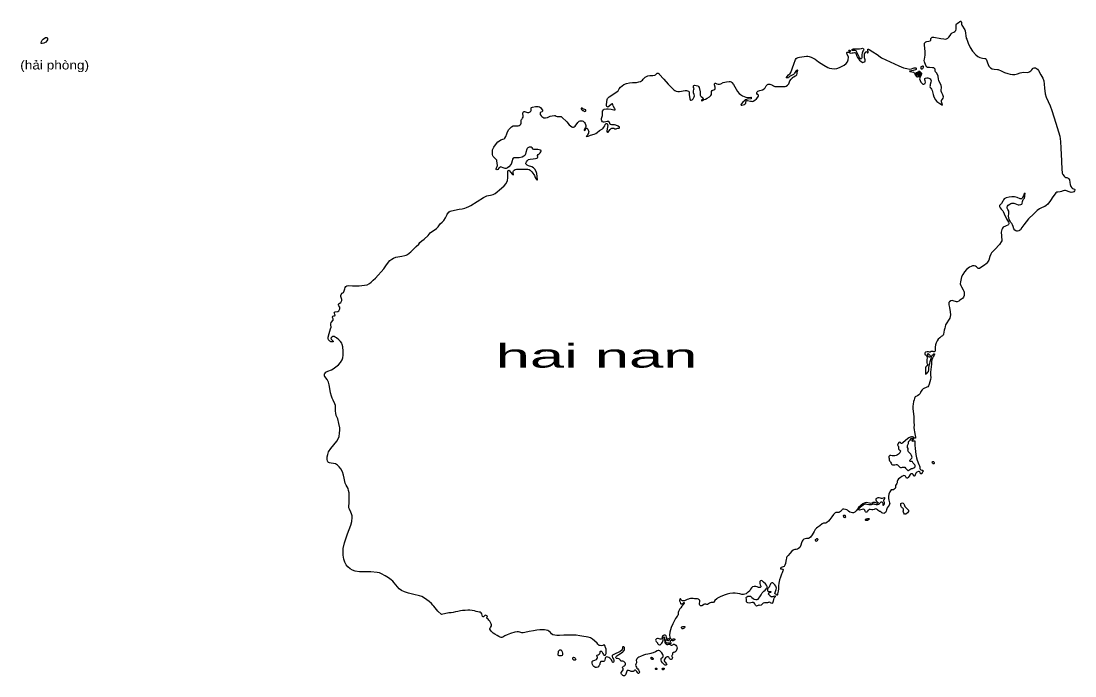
# Model space of a CAD drawing. Header units: metres. Extents: x -835890 to 1024355, y 79891 to 2211954.
# Drawn here: x -38595 to 318871, y 1571484 to 1793784 of the extents above; entities that cross this region are included whole.
import ezdxf
from ezdxf.enums import TextEntityAlignment as Align

# ---------------------------------------------------------------- set-up
doc = ezdxf.new("R2010")
doc.units = ezdxf.units.M
doc.header["$LTSCALE"] = 2200
for name, color, linetype, lineweight in [('14', 7, 'Continuous', 13), ('18', 7, 'Continuous', 13), ('20', 7, 'Continuous', 13)]:
    doc.layers.add(name, color=color, linetype=linetype, lineweight=lineweight)
doc.layers.add('3', color=7, linetype='Continuous')

msp = doc.modelspace()

# ---------------------------------------------------------------- hatches: boundary and pattern name
at = {"layer": '18'}
msp.add_hatch(color=256, dxfattribs=at).paths.add_polyline_path([(266416, 1774933), (266373, 1774893), (265609, 1774995), (265668, 1775042), (265803, 1775428), (265738, 1776413), (265726, 1776510), (265803, 1776722), (265958, 1776819), (266132, 1776761), (266712, 1776239), (266789, 1776065), (266789, 1775853), (266712, 1775563), (266441, 1774984)])

# ---------------------------------------------------------------- linework, layer by layer
at = {"layer": '14'}
msp.add_lwpolyline([(-31736, 1786172), (-31819, 1786422), (-31680, 1786872), (-31430, 1787331), (-31145, 1787687), (-30306, 1788165), (-29753, 1788173), (-29592, 1787922), (-29599, 1787456), (-29849, 1787039), (-30223, 1786663), (-30868, 1786283), (-31444, 1786131)], close=True, dxfattribs=at)
at = {"layer": '18'}
for points in [[(276540, 1788898), (276869, 1789400), (277256, 1789748), (277816, 1790057), (278164, 1790269), (278425, 1790530), (278541, 1790993), (278638, 1792615), (278754, 1792847), (279218, 1793214), (279797, 1793639), (280039, 1793784), (280194, 1793765), (280329, 1793629), (280387, 1793301), (280445, 1792625), (280561, 1792374), (281508, 1790791), (281605, 1790501), (282020, 1788019), (282156, 1787594), (282658, 1786301), (283364, 1784843), (284175, 1783568), (285277, 1782313), (285925, 1781724), (286582, 1781376), (287490, 1781202), (288283, 1781125), (288495, 1781029), (288727, 1780797), (289017, 1780295), (289211, 1779657), (289674, 1778518), (289993, 1778122), (290283, 1777910), (290767, 1777601), (291520, 1777466), (292583, 1777369), (292873, 1777292), (293801, 1776886), (294942, 1776326), (296130, 1775930), (296942, 1775718), (297696, 1775621), (298527, 1775621), (299436, 1775814), (300286, 1776162), (300837, 1776326), (301455, 1776384), (302731, 1776345), (303408, 1776519), (303620, 1776616), (303930, 1776867), (304200, 1777234), (304567, 1777717), (304761, 1777832), (305031, 1777910), (305447, 1777861), (305891, 1777688), (306201, 1777475), (306549, 1777012), (307352, 1775546), (307998, 1774366), (308298, 1773507), (308491, 1772348), (308530, 1770977), (308829, 1769036), (309100, 1767935), (310443, 1765029), (310985, 1763407), (312425, 1759168), (313710, 1754697), (313990, 1752950), (314145, 1750613), (314348, 1746335), (314435, 1743255), (314541, 1742512), (314599, 1742106), (314812, 1741662), (315179, 1741141), (315488, 1740870), (315740, 1740735), (316145, 1740658), (316629, 1740465), (316822, 1740271), (317025, 1739856), (317180, 1738987), (317257, 1738311), (317315, 1738002), (317469, 1737674), (317817, 1737172), (318078, 1736969), (318426, 1736853), (318697, 1736737), (318832, 1736583), (318871, 1736351), (318774, 1736158), (318484, 1735868), (318194, 1735714), (317576, 1735637)], [(265011, 1775042), (265078, 1774988), (265204, 1774887), (265475, 1774887), (265609, 1774995), (266451, 1775005), (266441, 1774984), (266209, 1774521), (266199, 1774183), (266373, 1773603), (266625, 1773082), (267011, 1772599), (267282, 1772406), (267630, 1772329), (267881, 1772425), (268074, 1772618), (268190, 1773043), (268055, 1773487), (267939, 1773835), (267920, 1774125), (268016, 1774318), (268229, 1774434), (268635, 1774569), (268964, 1774569), (269350, 1774414), (269717, 1774183), (270027, 1773854), (270143, 1773487), (270027, 1773082), (269775, 1772251), (269717, 1771904), (269688, 1771605), (269785, 1771257), (270036, 1770967), (270249, 1770658), (270404, 1770214), (270751, 1768862), (271061, 1768032), (271612, 1767037), (272075, 1766535), (272423, 1766246), (273081, 1765782), (273912, 1765183), (273680, 1765975), (273583, 1766419), (273622, 1766825), (273931, 1767250), (274202, 1767617), (274260, 1768099), (274028, 1768756), (273718, 1769471), (273525, 1769992), (273448, 1770513), (273583, 1771035), (273573, 1771392), (273535, 1771952), (273129, 1772705), (272704, 1773497), (272588, 1774154), (272539, 1774994), (272509, 1775080), (272404, 1775380), (271863, 1776191), (271612, 1776597), (271515, 1776944), (271418, 1777466), (271254, 1777688), (271022, 1777861), (270577, 1777958), (269592, 1777997), (269012, 1777997), (268761, 1778016), (268587, 1778248), (268335, 1778750), (267833, 1779986), (267775, 1780353), (267794, 1780797), (267997, 1781502), (268113, 1782158), (268036, 1783433), (267823, 1785615), (267871, 1786301), (268065, 1786513), (268297, 1786725), (268645, 1786880), (269282, 1786938), (269746, 1787092), (269940, 1787285), (269998, 1787517), (270036, 1787884), (270172, 1788097), (270346, 1788270), (270597, 1788309), (270983, 1788290), (273342, 1787884), (274434, 1787701), (274801, 1787681), (275361, 1787778), (275709, 1787952), (276115, 1788357), (276540, 1788898)], [(222526, 1775235), (222101, 1774945), (221849, 1774694), (221680, 1774501), (220899, 1774493), (220902, 1774540), (221211, 1774965), (221714, 1775486), (222255, 1775988), (222468, 1776317), (223531, 1779194), (224101, 1780768), (224294, 1781019), (224681, 1781289), (224952, 1781405), (225396, 1781502), (227078, 1781791), (227774, 1781849), (228315, 1781869), (228750, 1781801), (229407, 1781511), (230741, 1780835), (231939, 1779986), (233659, 1778769), (235061, 1777987), (235582, 1777813), (236452, 1777659), (237187, 1777601), (238095, 1777678), (239042, 1777987), (240637, 1778808), (241324, 1779330), (241771, 1779925), (241994, 1780669), (242069, 1781562), (241574, 1782525), (241516, 1782738), (241516, 1783008), (241555, 1783143), (241671, 1783240), (241826, 1783220), (242251, 1783066), (242522, 1782969), (242908, 1782911), (243295, 1782989), (243681, 1783027), (244068, 1783085), (244242, 1783085), (244396, 1782989), (244551, 1782834), (244725, 1782525), (244899, 1781811), (245073, 1781463), (245421, 1780961), (245769, 1780536), (246387, 1780073), (246890, 1779744), (247672, 1780025), (247682, 1780575), (247499, 1781357), (247441, 1782013), (247537, 1782631), (247808, 1783153), (247982, 1783385), (248098, 1783423), (248291, 1783346), (248427, 1783114), (248562, 1783018), (248639, 1783018), (248736, 1783134), (248639, 1784118), (248668, 1784225), (248765, 1784263), (248900, 1784263), (249074, 1784128), (250330, 1783394), (251761, 1782429), (252805, 1781637), (253288, 1781328), (259173, 1778615), (260768, 1777948), (261812, 1777639), (262836, 1777504), (263397, 1777601), (263957, 1777794), (264392, 1777939), (264682, 1777958), (264895, 1777919), (265030, 1777804), (265069, 1777591), (264972, 1777359), (264779, 1777186), (263986, 1776992), (263387, 1776896), (262788, 1776801), (262846, 1776666), (263561, 1776568), (264064, 1776394), (264412, 1776046), (264682, 1775544), (265011, 1775042)], [(195784, 1770204), (196006, 1770369), (196335, 1770427), (196722, 1770562), (196876, 1770890), (196857, 1771296), (196644, 1772087), (196606, 1772493), (196780, 1772686), (196973, 1772667), (197398, 1772493), (197862, 1772338), (198287, 1772338), (198751, 1772435), (199582, 1772898), (200684, 1773130), (201564, 1773314), (201911, 1773314), (202259, 1773198), (202511, 1772966), (203110, 1772213), (204405, 1769895), (204936, 1769229), (205400, 1768843), (206154, 1768457), (207256, 1767974), (208164, 1767781), (208976, 1767916), (209069, 1767959), (209074, 1767398), (207749, 1767288), (207478, 1767192), (207072, 1766999), (206763, 1766748), (206260, 1766246), (205642, 1765531), (205603, 1765415), (205700, 1765280), (205932, 1765241), (206763, 1765512), (207072, 1765647), (207208, 1765782), (207285, 1766110), (207324, 1766555), (207420, 1766651), (207613, 1766786), (207826, 1766786), (208831, 1766593), (209082, 1766567), (209392, 1766535), (209759, 1766632), (210300, 1766883), (210861, 1767346), (211344, 1767945), (211499, 1768312), (211499, 1768640), (211247, 1768891), (210996, 1769239), (210996, 1769548), (211131, 1769760), (211363, 1769992), (211943, 1770185), (212929, 1770475), (213470, 1770764), (213818, 1771073), (214156, 1771817), (214330, 1772049), (214620, 1772300), (214833, 1772377), (215374, 1772416), (215761, 1772280), (216263, 1772029), (216630, 1771798), (217056, 1771605), (217578, 1771566), (220148, 1771605), (220641, 1771595), (220970, 1771711), (221356, 1772058), (221782, 1772522), (222207, 1773507), (222632, 1774105), (223026, 1774515), (223096, 1774588), (223473, 1774887), (223975, 1775177), (224362, 1775332), (224517, 1775486), (224652, 1775988), (224710, 1776490), (224787, 1776799), (224884, 1777031), (224884, 1777128), (224768, 1777166), (224555, 1777050), (224227, 1776819), (224033, 1776490), (223782, 1776085), (223589, 1775834), (223396, 1775641), (222526, 1775235)], [(162162, 1765444), (162046, 1765637), (161852, 1765657), (161659, 1765579), (160750, 1764768), (160422, 1764594), (160267, 1764633), (160055, 1764768), (159958, 1764961), (159958, 1765444), (160151, 1767124), (160316, 1767481), (160837, 1768061), (161746, 1768640), (163621, 1769837), (163930, 1770146), (164288, 1770774), (164752, 1771315), (165293, 1771798), (165892, 1772203), (166723, 1772551), (167825, 1772802), (168753, 1772937), (170154, 1772947), (170927, 1773120), (171546, 1773314), (172145, 1773738), (172461, 1774054), (173131, 1774723), (173517, 1774955), (173971, 1775177), (174629, 1775274), (175672, 1775351), (176349, 1775428), (176658, 1775544), (176929, 1775814), (177141, 1776065), (177296, 1776123), (177451, 1776123), (177721, 1775969), (177895, 1775756), (179381, 1774110), (180911, 1772416), (182814, 1770494), (183201, 1770166), (183665, 1769992), (184206, 1769876), (184728, 1769857), (186680, 1770166), (187154, 1770195), (187482, 1770118), (187772, 1769982), (188004, 1769751), (188062, 1769461), (188004, 1768804), (188198, 1767356), (188314, 1767086), (188478, 1766921), (188690, 1766941), (189019, 1767095), (189328, 1767385), (189715, 1768022), (189792, 1768447), (189696, 1768853), (189522, 1769432), (189483, 1769702), (189483, 1770089), (189647, 1770504), (189667, 1770871), (189531, 1771199), (189454, 1771566), (189473, 1771798), (189589, 1771952), (189783, 1772010), (190420, 1771952), (190923, 1771798), (191194, 1771585), (191368, 1771199), (191735, 1769789), (191793, 1769133), (191773, 1768669), (191851, 1768399), (192063, 1768128), (192527, 1767819), (192759, 1767665), (192817, 1767510), (192701, 1767317), (192450, 1767144), (192237, 1766950), (192208, 1766786), (192305, 1766728), (192537, 1766864), (193001, 1767192), (193542, 1767327), (194180, 1767617), (194895, 1768022), (195340, 1768486), (195610, 1768814), (195610, 1769355), (195610, 1769895), (195784, 1770204)], [(122740, 1743265), (122566, 1743381), (122547, 1743632), (122682, 1743921), (122933, 1744423), (122972, 1744732), (122817, 1746393), (122740, 1746606), (122470, 1746915), (121561, 1747764), (121416, 1748025), (121319, 1748469), (121339, 1750033), (121493, 1750536), (121745, 1751018), (122644, 1752264), (123088, 1752785), (123668, 1753172), (124190, 1753423), (124808, 1753654), (125272, 1753828), (125504, 1754041), (125862, 1754552), (126152, 1755460), (126442, 1756213), (126867, 1756928), (127408, 1757565), (127746, 1757845), (128288, 1758193), (128635, 1758270), (128887, 1758270), (129583, 1758231), (130066, 1758270), (130375, 1758347), (130723, 1758560), (130974, 1758791), (131090, 1759139), (131071, 1759622), (131071, 1760124), (131148, 1760356), (131380, 1760607), (131544, 1760848), (131680, 1761196), (131680, 1761524), (131641, 1762528), (131680, 1762818), (131815, 1762992), (132008, 1763088), (132202, 1763088), (132472, 1763011), (132859, 1762837), (133149, 1762779), (133439, 1762760), (133632, 1762798), (134115, 1762992), (134309, 1763165), (134405, 1763378), (134444, 1764131), (134453, 1764334), (134589, 1764469), (134917, 1764565), (135845, 1764759), (136348, 1764797), (136850, 1764797), (137256, 1764662), (137585, 1764411), (137971, 1764025), (138184, 1763638), (138339, 1763349), (138319, 1763156), (138184, 1763021), (137720, 1762808), (137469, 1762576), (137430, 1762345), (137507, 1762094), (137778, 1761611), (138010, 1761418), (138377, 1761147), (138774, 1760983), (139334, 1760945), (139933, 1761060), (140919, 1761447), (141499, 1761582), (142291, 1761698), (142601, 1761678), (142949, 1761524), (143209, 1761379), (143383, 1761340), (143867, 1761379), (144215, 1761418), (144621, 1761379), (144872, 1761205), (146515, 1759564), (147365, 1758560), (147781, 1758164), (148187, 1757874), (148477, 1757777), (148767, 1757777), (149037, 1757874), (149346, 1758144), (150216, 1759322)], [(150216, 1759322), (150661, 1759786), (151009, 1759921), (151279, 1759940), (151724, 1759921), (152033, 1759747), (152545, 1759313), (152777, 1759023), (152893, 1758714), (152932, 1758347), (152932, 1757980), (152835, 1757671), (152526, 1757092), (152410, 1756860), (152429, 1756744), (152555, 1756677), (152729, 1756754), (153000, 1757179), (153193, 1757391), (153290, 1757411), (153386, 1757333), (153599, 1757044), (153811, 1756735), (153966, 1756271), (153927, 1755924), (153850, 1755692), (153657, 1755363), (153406, 1754977), (153058, 1754591), (153734, 1754688), (154604, 1754997), (155783, 1755363), (156344, 1755634), (156769, 1755981), (157561, 1756580), (158595, 1757227), (158885, 1757478), (159098, 1757710), (159388, 1758251), (159581, 1758656), (159736, 1758869), (159890, 1758965), (160064, 1758965), (160277, 1758791), (160374, 1758598), (160412, 1758328), (160316, 1757768), (160084, 1756513), (160142, 1756165), (160335, 1756030), (160528, 1756088), (160760, 1756358), (161205, 1756918), (161514, 1757266), (161823, 1757439), (162113, 1757459), (162509, 1757411), (162838, 1757256), (163051, 1757198), (163283, 1757237), (163515, 1757353), (163804, 1757430), (163998, 1757411), (164288, 1757391), (164423, 1757526), (164423, 1757642), (164346, 1757816), (163901, 1758125), (163147, 1758492), (162683, 1758589), (161775, 1758569), (161427, 1758627), (161272, 1758724), (161098, 1759033), (160924, 1759535), (160731, 1759670), (160499, 1759709), (160229, 1759689), (159745, 1759554), (159204, 1759477), (158953, 1759477), (158663, 1759631), (158412, 1759902), (158315, 1760269), (158334, 1760674), (158576, 1761688), (158576, 1762460), (158653, 1763156), (158924, 1763658), (159146, 1763822), (159997, 1763976), (160538, 1764015), (161524, 1763919), (162490, 1763667), (162780, 1763610), (162896, 1763667), (162896, 1763822), (162799, 1764015), (162335, 1764749), (162239, 1765000), (162162, 1765444)], [(121522, 1734942), (122199, 1735289), (124325, 1737027), (125282, 1737867), (125939, 1738698), (126384, 1739682), (126519, 1740590), (126509, 1742512), (126567, 1742898), (126703, 1743091), (126877, 1743130), (127089, 1742975), (127418, 1742492), (128152, 1741681), (128307, 1741604), (128423, 1741643), (128462, 1741816), (128307, 1742319), (128288, 1742743), (128384, 1742936), (128655, 1743226), (129022, 1743419), (129467, 1743516), (132753, 1743554), (133303, 1743506), (133709, 1743371), (134057, 1743197), (134328, 1742965), (134676, 1742560), (135333, 1741710), (135546, 1741324), (135758, 1740687), (135893, 1740494), (136309, 1739885), (136425, 1739808), (136502, 1739847), (136541, 1739943), (136328, 1742087), (136116, 1742685), (135691, 1743477), (135275, 1743931), (134695, 1744259), (133574, 1744646), (133033, 1744858), (132801, 1745051), (132646, 1745360), (132646, 1745592), (132801, 1746017), (133149, 1746442), (133526, 1746741), (134106, 1746934), (135091, 1747069), (135922, 1747146), (136309, 1747204), (136541, 1747340), (136715, 1747533), (136715, 1747706), (136618, 1747958), (136618, 1748170), (136792, 1748479), (137179, 1748749), (137527, 1749078), (137720, 1749406), (137846, 1749686), (137807, 1749860), (137594, 1749976), (136647, 1750130), (135546, 1750130), (135372, 1750169), (135120, 1750342), (134714, 1750787), (134386, 1750922), (134115, 1750999), (133748, 1750960), (133303, 1750787), (133071, 1750555), (132926, 1750314), (132675, 1749174), (132482, 1748575), (132231, 1748131), (131921, 1747880), (131380, 1747533), (130365, 1747388), (128935, 1747388), (128529, 1747388), (128355, 1747272), (128123, 1746886), (127969, 1746287), (127795, 1745553), (127601, 1745225), (126848, 1744298), (126432, 1744018), (125949, 1743748), (125601, 1743767), (124886, 1743999), (124402, 1744192), (123997, 1744250), (123765, 1744114), (123455, 1743844), (123088, 1743419), (122740, 1743265)], [(65552, 1686044), (65544, 1686452), (65883, 1687776), (66400, 1689354), (66553, 1689897), (66519, 1690627), (66519, 1691051), (66638, 1691493), (67265, 1692240), (67299, 1692494), (67282, 1692698), (67265, 1692715), (67130, 1692952), (66994, 1693190), (66994, 1693394), (67113, 1693580), (67537, 1693716), (67757, 1693767), (67774, 1693784), (67893, 1693869), (67893, 1693988), (67876, 1694225), (67672, 1694616), (67639, 1694769), (67689, 1694921), (67910, 1695040), (68801, 1695142), (69225, 1695440), (69536, 1696147), (69488, 1696718), (69234, 1697078), (69107, 1697353), (69096, 1697628), (69287, 1697903), (69815, 1698284), (70112, 1698665), (70196, 1698877), (70217, 1699025), (70217, 1699321), (69921, 1700273), (69921, 1700633), (69963, 1700929), (70323, 1701374), (70725, 1701691), (71000, 1702157), (71233, 1702834), (71338, 1703342), (71571, 1703681), (71909, 1703935), (72396, 1704019), (73771, 1703913), (76055, 1703871), (77937, 1704104), (78826, 1704294), (79566, 1704654), (80179, 1705120), (80856, 1705797), (81575, 1706538), (82580, 1707490), (83574, 1708633), (84484, 1709733), (85340, 1711024), (86503, 1712463), (87180, 1712992), (87730, 1713331), (88513, 1713585), (90575, 1714008), (91527, 1714220), (92034, 1714326), (92479, 1714558), (93557, 1715490), (95471, 1717288), (96275, 1718050), (96719, 1718601), (97396, 1719151), (98179, 1719701), (99490, 1721034), (100182, 1721881), (102358, 1723422), (102860, 1723981), (103581, 1724917), (104270, 1725542), (104820, 1726135), (105370, 1726981), (105370, 1727024), (105804, 1727934), (105987, 1728243), (106658, 1728974), (106987, 1729225), (107451, 1729399), (110060, 1729882), (111015, 1730061), (111916, 1730229), (112544, 1730490), (113298, 1730799), (113974, 1731205), (118285, 1733889), (119377, 1734459), (119957, 1734613), (120614, 1734710), (121522, 1734942)], [(317576, 1735637), (317228, 1735733), (315701, 1736255), (315353, 1736274), (314928, 1736197), (314580, 1736023), (314290, 1735926), (313884, 1735830), (313072, 1735753), (312753, 1735666), (312405, 1735434), (312115, 1735164), (311381, 1734159), (310550, 1732827), (309680, 1731668), (309148, 1731214), (308665, 1730828), (307737, 1730481), (306868, 1730036), (306075, 1729457), (304915, 1728395), (303166, 1726686), (301523, 1724658), (300895, 1723702), (300392, 1722968), (300102, 1722698), (299832, 1722582), (299407, 1722447), (299175, 1722447), (298846, 1722543), (298440, 1722795), (298150, 1723219), (297899, 1724011), (297706, 1724591), (297454, 1725073), (297164, 1725460), (296855, 1725826), (296536, 1726473), (296401, 1726956), (296382, 1727555), (296478, 1728424), (296401, 1729235), (296121, 1729824), (295927, 1730229), (295850, 1730577), (295985, 1730983), (296275, 1731234), (296739, 1731601), (297145, 1731871), (297512, 1731968), (298150, 1731968), (298498, 1731852), (299097, 1731620), (299581, 1731446), (299967, 1731446), (300566, 1731523), (300837, 1731639), (300992, 1731871), (301040, 1732576), (301330, 1733174), (301755, 1733715), (301929, 1734159), (301929, 1734623), (301948, 1735337), (301668, 1735096), (301571, 1734961), (301378, 1734497), (301108, 1733860), (300953, 1733648), (300779, 1733474), (300528, 1733416), (300257, 1733474), (299252, 1733918), (298363, 1734092), (297493, 1734092), (296585, 1733976), (295550, 1733773), (295067, 1733580), (294835, 1733445), (294603, 1733136), (294468, 1732672), (294004, 1731881), (293772, 1731630), (293463, 1731417), (293289, 1731166), (293308, 1730857), (293492, 1730403), (293821, 1729882), (294362, 1729399), (294574, 1729090), (294903, 1728395), (295618, 1726618), (296304, 1725546), (296459, 1725276), (296478, 1725102), (296440, 1724909), (296324, 1724697), (296130, 1724523), (295589, 1724253), (295048, 1724098), (294758, 1723982)], [(294758, 1723982), (294507, 1723789), (294313, 1723499), (294091, 1723046), (293937, 1722563), (293898, 1722099), (293975, 1720844), (294042, 1719146), (293874, 1718830), (293283, 1717980), (291735, 1716267), (290553, 1715087), (290293, 1714662), (290057, 1713906), (289619, 1712595), (289430, 1712264), (288957, 1711627), (288745, 1711391), (288154, 1710965), (287256, 1710304), (286488, 1709773), (286251, 1709749), (286039, 1709844), (285495, 1710316), (285140, 1710552), (284668, 1710717), (284124, 1710694), (283628, 1710505), (283108, 1710198), (282091, 1709419), (281453, 1708663), (280851, 1707801), (280449, 1706927), (280189, 1705841), (280023, 1705297), (279976, 1704613), (280130, 1704010), (280342, 1703609), (281004, 1702570), (281170, 1702097), (281264, 1701743), (281299, 1700633), (281041, 1700020), (280719, 1699654), (280392, 1699396), (279880, 1699094), (279450, 1698685), (278975, 1698472), (278701, 1698472), (278312, 1698564), (277878, 1698747), (277283, 1698884), (276734, 1698793), (276369, 1698495), (276140, 1698198), (276117, 1697877), (276140, 1697465), (276369, 1696527), (276574, 1695085), (276620, 1694032), (276574, 1693506), (276392, 1692979), (275957, 1692247), (275386, 1691400), (275020, 1690668), (274883, 1689958), (274746, 1689524), (274540, 1688837), (274425, 1688127), (274334, 1687509), (274174, 1687166), (273923, 1686937), (273557, 1686686), (273077, 1686296), (272528, 1685770), (272162, 1685244), (271842, 1684557), (271591, 1683870), (271476, 1683087), (271454, 1682424), (271431, 1681807), (271316, 1681601), (271133, 1681533), (270973, 1681533), (270768, 1681601), (270425, 1681624), (270059, 1681578), (269762, 1681441), (269552, 1681423), (269251, 1681493), (268724, 1681534), (268238, 1681432), (268055, 1681290), (267974, 1681067), (268015, 1680763), (268359, 1680358), (268623, 1679953), (268724, 1679466), (268683, 1678797), (268602, 1678270), (268663, 1677825)], [(70682, 1612500), (70626, 1613719), (70705, 1614795), (71093, 1616631), (72113, 1619670), (73276, 1622627), (73608, 1623956), (73719, 1625300), (73671, 1625822), (73529, 1626455), (73287, 1627062), (72777, 1628132), (72629, 1628543), (72580, 1628906), (72638, 1630304), (72720, 1632625), (72679, 1633645), (72498, 1634386), (72300, 1635093), (71708, 1636212), (71338, 1636920), (70960, 1638582), (70763, 1639652), (70409, 1640738), (69883, 1641824), (69323, 1642516), (68748, 1643009), (68065, 1643454), (67407, 1643635), (66585, 1643717), (66059, 1643783), (65730, 1643914), (65483, 1644112), (65302, 1644457), (65203, 1644968), (65203, 1644984), (65285, 1645906), (65417, 1646696), (65713, 1647502), (66494, 1648703), (68517, 1651221), (68953, 1652009), (69249, 1652798), (69447, 1653867), (69463, 1653933), (69562, 1654953), (69529, 1655693), (69241, 1657224), (68814, 1658770), (68320, 1659922), (68123, 1660679), (68057, 1661337), (68106, 1662681), (68074, 1663306), (67876, 1663865), (67218, 1665115), (66890, 1665773), (66659, 1666431), (66396, 1667615), (66166, 1669095), (65903, 1670312), (65673, 1671233), (65179, 1672121), (64492, 1673077), (64339, 1673298), (64288, 1673484), (64288, 1673739), (64356, 1673977), (64492, 1674248), (64509, 1674282), (64509, 1674299), (64831, 1674571), (65442, 1674910), (66731, 1675402), (67274, 1675691), (69106, 1677134), (69784, 1677863), (70310, 1678746), (70548, 1679493), (70683, 1680324), (70700, 1681682), (70514, 1683210), (70344, 1683957), (70175, 1684466), (69810, 1684975), (69199, 1685603), (68436, 1686248), (67978, 1686537), (67554, 1686672), (67164, 1686655), (66807, 1686520), (66536, 1686282), (66485, 1686112), (66570, 1685807), (66943, 1685450), (66977, 1685433), (67265, 1685179), (67299, 1685026), (67265, 1684924), (67096, 1684856), (66756, 1684856)], [(66756, 1684856), (66468, 1684941), (66417, 1684958), (66146, 1685128), (65942, 1685315), (65722, 1685603), (65552, 1686044)], [(268663, 1677825), (268764, 1677541), (268906, 1677379), (268967, 1677237), (268906, 1677034), (268643, 1676730), (268339, 1676450), (268197, 1676085), (268177, 1675375), (268197, 1674685), (268217, 1673934), (268602, 1674178), (268967, 1674584), (269150, 1674868), (269271, 1675395), (269352, 1676085), (269474, 1676897), (269677, 1677587), (269758, 1678175), (269839, 1678601), (270082, 1679210), (270224, 1679656), (270252, 1680071), (270338, 1680194), (270461, 1680339), (270791, 1680641), (270996, 1680847), (271111, 1680847), (271225, 1680801), (271271, 1680733), (271248, 1680618), (271111, 1680390), (270864, 1680046), (270577, 1679385), (270357, 1678745), (270225, 1678171), (270181, 1677333), (269960, 1675480), (269894, 1674642), (269916, 1673627), (269960, 1672744), (269872, 1672082), (269652, 1671266), (269387, 1670472), (269167, 1669920), (268947, 1669678), (268682, 1669523), (268241, 1669325), (267823, 1669148), (267382, 1668906), (267029, 1668597), (266633, 1668001), (266324, 1667361), (265928, 1666854), (265465, 1666545), (264958, 1666369), (264671, 1666192), (264539, 1666016), (264473, 1665707), (264385, 1665177), (264165, 1664604), (263988, 1663765), (263922, 1663059), (263944, 1662111), (264121, 1660478), (264231, 1659486), (264231, 1658603), (264275, 1657610), (264297, 1656662), (264275, 1655779), (264319, 1655073), (264451, 1654323), (264627, 1653066), (264760, 1652492), (264738, 1652249), (264605, 1652183), (264385, 1652294), (264098, 1652514), (263768, 1652647), (263393, 1652647), (262975, 1652514), (262490, 1652294), (262049, 1651963), (261388, 1651367), (260551, 1650617), (260132, 1650352), (259956, 1650330), (259823, 1650485), (259713, 1650705), (259383, 1650793), (259162, 1650683), (258920, 1650418), (258766, 1650132), (258722, 1649801), (258876, 1649558), (258986, 1649293), (259030, 1649051), (259030, 1648676), (259096, 1648389), (259228, 1648190), (259471, 1648102)], [(259471, 1648102), (259691, 1647948), (259713, 1647749), (259625, 1647506), (259449, 1647175), (259008, 1646756), (258633, 1646492), (258259, 1646337), (257818, 1646227), (257399, 1646205), (256915, 1646249), (256408, 1646315), (256055, 1646271), (255857, 1646139), (255791, 1645918), (255791, 1645670), (255879, 1645274), (255901, 1644855), (255989, 1644502), (256165, 1644238), (256342, 1644018), (256496, 1643731), (256628, 1643423), (256804, 1643268), (256981, 1643180), (257267, 1643180), (257730, 1643180), (258281, 1643224), (258479, 1643202), (258722, 1643114), (258966, 1642896), (259226, 1642558), (259512, 1642324), (259745, 1642220), (260031, 1642220), (260368, 1642350), (260836, 1642402), (261173, 1642298), (261459, 1642012), (261848, 1641518), (262160, 1641258), (262394, 1641232), (262575, 1641310), (262887, 1641518), (263199, 1641778), (263406, 1641856), (263744, 1641908), (264029, 1641960), (264263, 1642090), (264523, 1642350), (264653, 1642610), (264653, 1642948), (264523, 1643156), (264341, 1643364), (264133, 1643572), (264004, 1643754), (263926, 1643962), (263822, 1644170), (263640, 1644248), (263380, 1644222), (263069, 1644248), (262887, 1644404), (262887, 1644586), (263017, 1644820), (263380, 1645210), (263562, 1645443), (263640, 1645703), (263588, 1645989), (263432, 1646301), (263173, 1646717), (262848, 1647055), (262420, 1647549), (262251, 1647900), (262238, 1648173), (262290, 1648407), (262251, 1648641), (262121, 1649005), (262043, 1649392), (262108, 1649716), (262290, 1650132), (262394, 1650391), (262433, 1650677), (262446, 1650963), (262549, 1651144), (262757, 1651300), (262939, 1651521), (263160, 1651832), (263471, 1652157), (263640, 1652222), (263835, 1652209), (264016, 1652118), (264081, 1652001), (264068, 1651845), (263926, 1651677), (263679, 1651586), (263549, 1651482), (263523, 1651313), (263601, 1651235), (263744, 1651196), (264042, 1651261), (264393, 1651287)], [(264393, 1651287), (264536, 1651248), (264601, 1651170), (264601, 1651001), (264603, 1650723), (264583, 1650347), (264563, 1649873), (264682, 1648726), (264820, 1647658), (264958, 1646689), (265097, 1645542), (265334, 1644672), (265926, 1643288), (266143, 1642833), (266222, 1642477), (266282, 1641923), (266420, 1641666), (266618, 1641488), (266894, 1641370), (267151, 1641330), (267329, 1641291), (267408, 1641132), (267408, 1640954), (267250, 1640777), (267111, 1640658), (267032, 1640480), (267013, 1640262), (266914, 1640124), (266716, 1640084), (266558, 1640124), (266420, 1640282), (266341, 1640579), (266222, 1640777), (266005, 1640856), (265768, 1640856), (265294, 1640697), (264958, 1640341), (264721, 1639768), (264524, 1639432), (264366, 1639313), (264208, 1639333), (264089, 1639491), (263971, 1639827), (263734, 1640065), (263497, 1640104), (263220, 1640045), (262983, 1639867), (262627, 1639353), (262351, 1638858), (262153, 1638641), (261956, 1638582), (261798, 1638621), (261600, 1638858), (261363, 1639274), (261126, 1639452), (260889, 1639471), (260613, 1639412), (260198, 1639155), (259546, 1638700), (259072, 1638384), (258795, 1638107), (258657, 1637791), (258598, 1637474), (258578, 1637059), (258479, 1636782), (258203, 1636466), (258045, 1636110), (258045, 1635892), (258025, 1635398), (257847, 1635081), (257591, 1634844), (257294, 1634706), (257057, 1634666), (256761, 1634666), (256524, 1634607), (256307, 1634370), (256070, 1633954), (255793, 1633183), (255615, 1632372), (255635, 1631700), (255694, 1631146), (255833, 1630691), (256010, 1630217), (256050, 1629960), (256010, 1629762), (255872, 1629485), (255536, 1628991), (255240, 1628556), (255082, 1628220), (254983, 1627864), (254845, 1627429), (254588, 1626974), (254292, 1626756), (254015, 1626677), (253739, 1626697), (253423, 1626816), (253126, 1627053), (252810, 1627251), (252593, 1627310), (252415, 1627409), (252159, 1627666)], [(252159, 1627666), (251862, 1627923), (251526, 1628136), (251230, 1628176), (251013, 1628136), (250796, 1628037), (250361, 1627899), (249966, 1627899), (249452, 1627958), (249097, 1627939), (248840, 1627800), (248682, 1627603), (248524, 1627267), (248307, 1627070), (248109, 1627030), (247932, 1627070), (247793, 1627208), (247694, 1627445), (247635, 1627761), (247398, 1627998), (247102, 1628077), (246707, 1628037), (246213, 1627899), (245818, 1627800), (245601, 1627860), (245522, 1627939), (245522, 1628057), (245620, 1628195), (245831, 1628417), (246521, 1629061), (247049, 1629522), (247463, 1629798), (247831, 1629890), (248245, 1629844), (248912, 1629706), (249441, 1629660), (249924, 1629637), (250177, 1629752), (250407, 1629867), (250614, 1629867), (250936, 1629798), (251442, 1629637), (251878, 1629637), (252292, 1629775), (252637, 1630005), (252959, 1630374), (253189, 1630581), (253373, 1630581), (253534, 1630466), (253626, 1630328), (253695, 1629867), (253741, 1629499), (253856, 1629407), (253948, 1629453), (254132, 1629729), (254270, 1630074), (254293, 1630397), (254201, 1630627), (254063, 1630811), (254040, 1631018), (254109, 1631248), (254293, 1631502), (254385, 1631755), (254408, 1631939), (254316, 1632008), (254155, 1631985), (253810, 1631801), (253534, 1631709), (253281, 1631732), (252867, 1631847), (252430, 1631939), (252016, 1631893), (251603, 1631755), (251396, 1631548), (251327, 1631271), (251442, 1630926), (251786, 1630581), (252085, 1630305), (252039, 1630166), (251924, 1630074), (251580, 1630143), (251097, 1630351), (250660, 1630397), (250430, 1630351), (250062, 1630166), (249671, 1630074), (249211, 1630120), (248636, 1630235), (248061, 1630305), (247417, 1630143), (246911, 1629890), (246245, 1629361), (245463, 1628624), (245164, 1628118), (244681, 1627519), (244244, 1627105), (243807, 1626874), (243393, 1626851), (242956, 1626920), (242496, 1627105), (242105, 1627427)], [(242105, 1627427), (241715, 1627726), (241485, 1627864), (241094, 1628002), (240519, 1628072), (240174, 1628049), (239944, 1627933), (239806, 1627772), (239346, 1627266), (239047, 1627082), (238748, 1627013), (238311, 1626990), (237759, 1626920), (237506, 1626828), (237276, 1626621), (237000, 1626299), (236403, 1625493), (235736, 1624549), (235230, 1623997), (234724, 1623559), (234402, 1623398), (234103, 1623352), (233850, 1623398), (233620, 1623352), (233390, 1623283), (233160, 1623099), (232332, 1622477), (231712, 1621994), (231252, 1621603), (230792, 1621142), (230401, 1620498), (229780, 1619416), (229205, 1618610), (228768, 1618219), (228446, 1618103), (228170, 1618103), (227779, 1618127), (227388, 1618080), (226906, 1617896), (226584, 1617620), (226331, 1617252), (226078, 1616648), (225880, 1615852), (225536, 1615130), (225158, 1614751), (224763, 1614562), (224351, 1614459), (223887, 1614424), (223526, 1614321), (223251, 1614149), (222890, 1613822), (222203, 1613031), (221550, 1612326), (221154, 1611930), (221034, 1611706), (220982, 1611466), (220948, 1611018), (220862, 1610451), (220673, 1609659), (220467, 1609057), (220209, 1608679), (219917, 1608524), (219591, 1608386), (219264, 1608266), (219006, 1608111), (218972, 1607973), (219041, 1607853), (219298, 1607819), (219677, 1607784), (219848, 1607715), (219917, 1607595), (219900, 1607406), (219797, 1607130), (219539, 1606528), (219333, 1605995), (219024, 1605032), (218697, 1604085), (218439, 1603002), (218371, 1602124), (218285, 1601023), (218182, 1600215), (218027, 1599355), (217941, 1598993), (217821, 1598873), (217683, 1598907), (217597, 1599097), (217443, 1599217), (217202, 1599320), (217082, 1599458), (217099, 1599630), (217185, 1599836), (217322, 1600094), (217529, 1600834), (217614, 1601299), (217563, 1601660), (217408, 1601970), (217047, 1602417), (216772, 1602795), (216429, 1603036), (216085, 1603053), (215810, 1602967)], [(132299, 1586238), (131738, 1586134), (131302, 1586134), (130948, 1586217), (130554, 1586383), (130138, 1586466), (129640, 1586466), (128933, 1586383), (127417, 1585926), (126295, 1585468), (125547, 1585094), (124840, 1584636), (124466, 1584491), (124217, 1584511), (123947, 1584615), (123469, 1584865), (122846, 1585198), (122057, 1585614), (121537, 1585988), (121184, 1586321), (120852, 1586633), (120644, 1587007), (120457, 1587319), (120436, 1587548), (120519, 1587735), (120644, 1587922), (120955, 1588463), (120997, 1588858), (120914, 1589212), (120665, 1589628), (120374, 1590044), (120104, 1590460), (119813, 1590730), (119522, 1590938), (119377, 1591104), (119377, 1591208), (119434, 1591353), (119551, 1591491), (119582, 1591613), (119569, 1591699), (119538, 1591766), (119462, 1591842), (119327, 1591935), (119117, 1592052), (118896, 1592101), (118694, 1591966), (118525, 1591720), (118409, 1591535), (118108, 1591512), (117923, 1591697), (117807, 1592092), (117691, 1592510), (117482, 1592881), (117204, 1593090), (116787, 1593159), (116323, 1593206), (115790, 1593322), (115234, 1593554), (114445, 1593739), (113634, 1593786), (112892, 1593786), (111988, 1593716), (111107, 1593670), (110458, 1593531), (109531, 1593345), (108766, 1593206), (108024, 1592997), (107329, 1592904), (106541, 1592881), (104036, 1592311), (102792, 1593460), (101392, 1595185), (101123, 1595518), (100665, 1596024), (99842, 1596752), (98221, 1597939), (97383, 1598414), (96576, 1598715), (94622, 1599158), (92787, 1599617), (91443, 1600012), (90431, 1600503), (89663, 1601041), (87971, 1603130), (87536, 1603605), (86982, 1604096), (86001, 1604840), (84878, 1605520), (83668, 1606185), (82972, 1606438), (82229, 1606612), (80070, 1606818), (76171, 1606834), (74779, 1607008), (73782, 1607372), (72991, 1607815), (72192, 1608559), (71686, 1609192), (71212, 1610094), (70903, 1611076), (70682, 1612500)], [(212208, 1603772), (212043, 1603586), (212002, 1603400), (212002, 1602903), (212146, 1602406), (212353, 1602013), (212353, 1601723), (212146, 1601495), (211919, 1601454), (211567, 1601516), (211071, 1601723), (210669, 1601823), (210575, 1601847), (210016, 1601847), (209499, 1601702), (209127, 1601412), (208817, 1600977), (208445, 1600253), (208072, 1599942), (207679, 1599715), (207307, 1599404), (206852, 1599218), (206397, 1599114), (205880, 1599156), (205239, 1599300), (204453, 1599508), (203606, 1599570), (202778, 1599549), (201848, 1599466), (200958, 1599280), (199862, 1598907), (198580, 1598327), (197588, 1597831), (197360, 1597665), (196760, 1597065), (196347, 1596547), (196119, 1596423), (195830, 1596381), (195478, 1596381), (195189, 1596299), (194899, 1596133), (194527, 1595905), (194279, 1595781), (193989, 1595760), (193658, 1595822), (193266, 1595822), (192955, 1595698), (192562, 1595424), (192294, 1595259), (192045, 1595238), (191839, 1595300), (191673, 1595487), (191570, 1595776), (191549, 1596190), (191632, 1596665), (191694, 1596996), (191611, 1597203), (191446, 1597368), (191136, 1597575), (190846, 1597679), (190474, 1597658), (190143, 1597617), (189791, 1597637), (189378, 1597720), (188861, 1597782), (188426, 1597761), (188034, 1597699), (187744, 1597596), (187392, 1597410), (186937, 1597182), (186483, 1597017), (186090, 1596934), (185759, 1596934), (185511, 1597079), (185283, 1597348), (185118, 1597617), (184994, 1597637), (184890, 1597596), (184828, 1597451), (184787, 1597120), (184786, 1596923), (184957, 1596529), (185060, 1596101), (185231, 1595963), (185419, 1595912), (185659, 1595998), (185967, 1596186), (186224, 1596358), (186343, 1596375), (186395, 1596289), (186378, 1596135), (186224, 1595895), (185933, 1595586), (185505, 1595124), (185145, 1594627), (184906, 1594233), (184666, 1593838), (184426, 1593376), (184324, 1592982), (184324, 1592536), (184255, 1592296)], [(215810, 1602967), (215587, 1602709), (215449, 1602379), (215295, 1601983), (215106, 1601657), (214779, 1601313), (214590, 1601107), (214573, 1600815), (214642, 1600488), (214745, 1600282), (214899, 1600179), (215140, 1600128), (215466, 1600145), (215707, 1600128), (215776, 1600059), (215759, 1599956), (215655, 1599835), (215243, 1599664), (214934, 1599492), (214865, 1599371), (214899, 1599234), (215123, 1598993), (215518, 1598667), (215827, 1598444), (215999, 1598392), (216154, 1598409), (216394, 1598478), (216755, 1598615), (217030, 1598667), (217168, 1598598), (217185, 1598495), (217168, 1598392), (217027, 1598203), (216779, 1597831), (216613, 1597417), (216510, 1596878), (216406, 1596485), (216262, 1596216), (216075, 1596112), (215889, 1596133), (215662, 1596299), (215455, 1596443), (215207, 1596506), (214938, 1596464), (214773, 1596361), (214587, 1596257), (214318, 1596278), (213966, 1596340), (213553, 1596278), (213160, 1596133), (212932, 1595967), (212725, 1595698), (212436, 1595491), (212105, 1595408), (211795, 1595470), (211609, 1595533), (211381, 1595450), (211133, 1595284), (210885, 1595222), (210732, 1595290), (210699, 1595305), (210533, 1595533), (210347, 1596009), (210120, 1596299), (209809, 1596381), (209396, 1596361), (208920, 1596278), (208321, 1596216), (207969, 1596278), (207679, 1596443), (207514, 1596671), (207452, 1596920), (207431, 1597479), (207411, 1598100), (207576, 1598369), (207886, 1598534), (208362, 1598597), (208796, 1598514), (209251, 1598141), (209706, 1597727), (210120, 1597499), (210595, 1597417), (210712, 1597421), (211092, 1597437), (211402, 1597561), (211650, 1597831), (211960, 1598307), (212436, 1599011), (212829, 1599652), (213346, 1600232), (213801, 1600646), (214194, 1600998), (214442, 1601329), (214462, 1601619), (214442, 1601888), (214256, 1602261), (213904, 1602737), (213284, 1603358), (212767, 1603772), (212436, 1603855), (212208, 1603772)], [(184255, 1592296), (184169, 1592039), (183981, 1591799), (183742, 1591474), (183416, 1590977), (182903, 1590051), (182475, 1589160), (181910, 1587961), (181653, 1587104), (181465, 1586384), (181396, 1585304), (181465, 1584670), (181619, 1584310), (181790, 1584122), (181996, 1584002), (182167, 1583951), (182372, 1583951), (182697, 1584036), (182988, 1584088), (183142, 1584002), (183194, 1583899), (183142, 1583779), (182971, 1583659), (182800, 1583539), (182612, 1583454), (182389, 1583419), (182132, 1583488), (181893, 1583488), (181739, 1583368), (181619, 1583231), (181619, 1583059), (181687, 1582905), (181807, 1582717), (181841, 1582545), (181773, 1582443), (181670, 1582425), (181499, 1582494), (181311, 1582614), (181037, 1582631), (180729, 1582580), (180489, 1582631), (180250, 1582802), (180078, 1583025), (179993, 1583317), (180027, 1583591), (180113, 1583711), (180232, 1583745), (180421, 1583676), (180643, 1583574), (180814, 1583488), (181003, 1583522), (181191, 1583625), (181311, 1583831), (181345, 1583968), (181225, 1584053), (181054, 1584036), (180814, 1583968), (180609, 1583968), (180489, 1584053), (180421, 1584259), (180369, 1584636), (180250, 1585064), (180113, 1585236), (179890, 1585304), (179565, 1585304), (179291, 1585219), (179017, 1585030), (178846, 1584773), (178726, 1584293), (178658, 1584088), (178521, 1583968), (178332, 1583916), (178144, 1583968), (177887, 1584122), (177528, 1584225), (177237, 1584191), (176946, 1584036), (176723, 1583848), (176638, 1583591), (176672, 1583368), (176792, 1583179), (177083, 1582953), (177237, 1582730), (177305, 1582542), (177408, 1582337), (177631, 1582148), (177922, 1582046), (178161, 1582080), (178332, 1582183), (178555, 1582388), (178777, 1582645), (179017, 1582987), (179137, 1583312), (179171, 1583638), (179171, 1584117), (179205, 1584579), (179308, 1584767), (179445, 1584802), (179565, 1584733), (179650, 1584562), (179668, 1584271)], [(159860, 1577876), (159644, 1577699), (159526, 1577483), (159428, 1576893), (159310, 1576598), (159211, 1576460), (159074, 1576421), (158857, 1576401), (158484, 1576441), (158110, 1576401), (157973, 1576264), (157835, 1575989), (157757, 1575654), (157717, 1575379), (157639, 1575202), (157481, 1575025), (157403, 1574888), (157304, 1574612), (156990, 1574435), (156616, 1574298), (156302, 1574318), (156007, 1574416), (155732, 1574652), (155476, 1574947), (155260, 1575359), (155103, 1575772), (155063, 1576165), (155103, 1576342), (155181, 1576480), (155358, 1576578), (156050, 1576821), (156564, 1577112), (156810, 1577380), (156899, 1577648), (156877, 1577872), (156765, 1578073), (156698, 1578252), (156743, 1578453), (156854, 1578565), (157145, 1578699), (157502, 1578900), (157681, 1579079), (157793, 1579325), (157837, 1579571), (157882, 1579817), (157971, 1579906), (158128, 1579946), (158284, 1579902), (158373, 1579790), (158459, 1579608), (158719, 1579088), (158915, 1578741), (159110, 1578589), (159283, 1578546), (159522, 1578589), (159695, 1578697), (159803, 1578849), (159912, 1579066), (159912, 1579500), (159912, 1579976), (159847, 1580540), (159673, 1581104), (159522, 1581559), (159326, 1581971), (159218, 1582058), (159131, 1582036), (158958, 1581884), (158698, 1581797), (158329, 1581754), (157874, 1581776), (157527, 1581862), (157289, 1582058), (157094, 1582296), (156772, 1582639), (155941, 1583388), (155235, 1583950), (154570, 1584366), (153781, 1584636), (153116, 1584782), (152243, 1584886), (150955, 1585094), (149709, 1585281), (148670, 1585364), (147216, 1585364), (145470, 1585281), (143995, 1585239), (143144, 1585260), (142416, 1585302), (141793, 1585489), (141357, 1585759), (140941, 1586258), (140464, 1586633), (140027, 1586903), (139466, 1587070), (138947, 1587153), (138282, 1587174), (137389, 1587153), (136329, 1587028), (135166, 1586841), (133753, 1586550), (132299, 1586238)], [(179668, 1584271), (179668, 1583706), (179719, 1583227), (179787, 1582850), (180010, 1582525), (180250, 1582285), (180489, 1582183), (180780, 1582183), (181088, 1582251), (181345, 1582251), (181533, 1582217), (181687, 1582097), (181917, 1581954), (182153, 1581974), (182467, 1582072), (182762, 1582230), (182959, 1582230), (183136, 1582131), (183450, 1581876), (183745, 1581600), (183843, 1581324), (183902, 1580951), (183863, 1580616), (183745, 1580203), (183470, 1579770), (183155, 1579534), (182860, 1579475), (182566, 1579396), (182389, 1579219), (182369, 1579022), (182369, 1578766), (182310, 1578569), (182172, 1578431), (182113, 1578254), (182153, 1578117), (182271, 1577979), (182330, 1577703), (182290, 1577447), (182153, 1577211), (181956, 1577093), (181760, 1577093), (181563, 1577211), (181366, 1577447), (181150, 1577821), (180875, 1577959), (180560, 1577959), (180324, 1577900), (179990, 1577664), (179735, 1577290), (179577, 1576916), (179597, 1576601), (179735, 1576326), (179971, 1576050), (180265, 1575755), (180383, 1575538), (180403, 1575361), (180324, 1575224), (180148, 1575125), (179912, 1575145), (179617, 1575302), (179263, 1575578), (178948, 1575952), (178693, 1576385), (178496, 1576798), (178477, 1577152), (178536, 1577388), (178752, 1577585), (179106, 1577841), (179224, 1578077), (179243, 1578254), (179204, 1578451), (179086, 1578805), (178771, 1579297), (178398, 1579711), (178083, 1579986), (177789, 1580104), (177494, 1580085), (177159, 1579967), (176648, 1579711), (175862, 1579376), (175390, 1579179), (174977, 1579061), (174565, 1579002), (173975, 1578923), (173247, 1578727), (172559, 1578550), (171537, 1578097), (170947, 1577821), (170554, 1577585), (170279, 1577310), (170122, 1577014), (170082, 1576680), (170102, 1576306), (170102, 1575952), (169964, 1575519), (169866, 1575125), (169925, 1574810), (170122, 1574476), (170318, 1574161), (170613, 1573846), (170849, 1573511)], [(170849, 1573511), (171085, 1573118), (171124, 1572724), (171065, 1572488), (170928, 1572350), (170770, 1572350), (170633, 1572429), (170456, 1572606), (170220, 1572941), (170043, 1573236), (169866, 1573393), (169611, 1573393), (169414, 1573295), (169217, 1573098), (169001, 1572960), (168687, 1572941), (168372, 1573019), (167900, 1573197), (167468, 1573374), (167114, 1573374), (166976, 1573275), (166898, 1573098), (166819, 1572764), (166681, 1572390), (166406, 1571858), (166111, 1571524), (165954, 1571484), (165758, 1571504), (165541, 1571622), (165325, 1571878), (165030, 1572134), (164952, 1572331), (164971, 1572527), (165011, 1572705), (165384, 1573256), (165600, 1573610), (165620, 1573826), (165600, 1574003), (165463, 1574220), (165443, 1574397), (165522, 1574554), (165738, 1574751), (166052, 1574948), (166288, 1575165), (166406, 1575460), (166406, 1575696), (166288, 1575952), (166092, 1576208), (165836, 1576385), (165502, 1576483), (165168, 1576503), (164893, 1576542), (164696, 1576700), (164578, 1576936), (164421, 1577192), (164126, 1577329), (163752, 1577428), (163418, 1577447), (163241, 1577566), (163202, 1577743), (163202, 1577900), (163300, 1578077), (163536, 1578274), (164146, 1578727), (164755, 1579120), (165541, 1579612), (165915, 1580006), (166092, 1580340), (166131, 1580675), (166052, 1581088), (165915, 1581344), (165699, 1581403), (165561, 1581344), (165463, 1581206), (165384, 1580813), (165305, 1580439), (165030, 1580065), (164598, 1579770), (163929, 1579415), (163163, 1579061), (162435, 1578805), (162022, 1578569), (161904, 1578372), (161885, 1578136), (161983, 1577900), (162160, 1577526), (162337, 1577133), (162416, 1576798), (162435, 1576385), (162357, 1576129), (162239, 1576050), (162121, 1576050), (162003, 1576149), (161904, 1576424), (161649, 1576896), (161334, 1577270), (161079, 1577542), (160784, 1577758), (160450, 1577895), (160116, 1577954), (159860, 1577876)]]:
    msp.add_lwpolyline(points, dxfattribs=at)
for points in [[(242322, 1783392), (242146, 1783525), (242093, 1783639), (242093, 1783720), (242155, 1783820), (242250, 1783892), (242422, 1783892), (242589, 1783801), (242689, 1783658), (242699, 1783563), (242689, 1783463), (242627, 1783387), (242560, 1783373), (242460, 1783368)], [(243749, 1784312), (245846, 1784360), (246503, 1784456), (246851, 1784534), (247045, 1784495), (247160, 1784379), (247218, 1784186), (247122, 1783858), (246948, 1783587), (246774, 1783201), (246658, 1782834), (246639, 1782448), (246600, 1781251), (246513, 1781048), (246378, 1780971), (246165, 1781009), (245991, 1781125), (245817, 1781434), (244947, 1783230), (244812, 1783462), (244638, 1783636), (244348, 1783771), (243942, 1783829), (243343, 1783829), (243150, 1783848), (243092, 1783906), (243169, 1784060), (243440, 1784215)], [(266416, 1774933), (266373, 1774893), (265609, 1774995), (265668, 1775042), (265803, 1775428), (265738, 1776413), (265726, 1776510), (265803, 1776722), (265958, 1776819), (266132, 1776761), (266712, 1776239), (266789, 1776065), (266789, 1775853), (266712, 1775563), (266441, 1774984)], [(267041, 1777571), (267236, 1777711), (267384, 1777872), (267464, 1778167), (267464, 1778341), (267451, 1778441), (267357, 1778481), (267115, 1778488), (266894, 1778381), (266632, 1778207), (266558, 1778053), (266552, 1777919), (266612, 1777731), (266679, 1777624), (266760, 1777571), (266860, 1777550)], [(265031, 1775753), (264999, 1776056), (265018, 1776243), (265047, 1776336), (265092, 1776355), (265167, 1776355), (265263, 1776301), (265325, 1776207), (265354, 1776056), (265360, 1775882), (265360, 1775675), (265318, 1775524), (265263, 1775456), (265170, 1775430), (265125, 1775459), (265083, 1775511)], [(152006, 1764031), (151882, 1764154), (151796, 1764229), (151684, 1764241), (151610, 1764229), (151400, 1764167), (151350, 1764130), (151375, 1764006), (151511, 1763747), (151808, 1763450), (151932, 1763401), (152080, 1763389), (152229, 1763302), (152414, 1763166), (152612, 1763117), (152810, 1763179), (152958, 1763339), (153008, 1763487), (152921, 1763648), (152637, 1763784), (152315, 1763833), (152092, 1763907)], [(269470, 1680586), (269373, 1680715), (269147, 1680845), (269018, 1680845), (268921, 1680748), (268888, 1680586), (268916, 1680367), (268985, 1680132), (269147, 1679938), (269406, 1679808), (269632, 1679776), (269858, 1679873), (269891, 1680067), (269794, 1680294)], [(270558, 1643748), (270504, 1643966), (270519, 1644145), (270589, 1644262), (270737, 1644324), (270893, 1644316), (271025, 1644207), (271110, 1643989), (271157, 1643772), (271149, 1643600), (271064, 1643484), (270916, 1643437), (270760, 1643468), (270620, 1643624)], [(270558, 1643748), (270504, 1643966), (270519, 1644145), (270589, 1644262), (270737, 1644324), (270893, 1644316), (271025, 1644207), (271110, 1643989), (271157, 1643772), (271149, 1643600), (271064, 1643484), (270916, 1643437), (270760, 1643468), (270620, 1643624)], [(260024, 1628797), (259903, 1629040), (259851, 1629318), (259816, 1629630), (259799, 1629926), (259868, 1630047), (260094, 1630169), (260337, 1630203), (260597, 1630134), (260840, 1629926), (260962, 1629717), (261083, 1629370), (261222, 1629040), (261379, 1628762), (261604, 1628502), (261934, 1628241), (262229, 1627981), (262386, 1627773), (262438, 1627512), (262368, 1627252), (262038, 1626870), (261552, 1626453), (261309, 1626353), (261049, 1626440), (260823, 1626683), (260684, 1627031), (260649, 1627378), (260701, 1627796), (260701, 1628056), (260649, 1628282), (260528, 1628404), (260250, 1628595)], [(240438, 1625516), (240384, 1625734), (240399, 1625913), (240469, 1626029), (240617, 1626092), (240773, 1626084), (240905, 1625975), (240991, 1625757), (241037, 1625539), (241029, 1625368), (240944, 1625251), (240796, 1625205), (240640, 1625236), (240500, 1625392)], [(247933, 1624708), (248053, 1624806), (248183, 1624849), (248367, 1624849), (248595, 1624871), (248758, 1624903), (248888, 1624914), (248986, 1624882), (249040, 1624806), (249040, 1624697), (248867, 1624513), (248563, 1624296), (248292, 1624198), (248085, 1624198), (247912, 1624252), (247803, 1624361), (247803, 1624513), (247879, 1624621)], [(230927, 1617742), (231064, 1617963), (231179, 1618079), (231327, 1618132), (231474, 1618153), (231569, 1618079), (231643, 1617921), (231622, 1617753), (231590, 1617521), (231453, 1617342), (231253, 1617205), (231085, 1617173), (230937, 1617247), (230863, 1617405), (230863, 1617605)], [(185474, 1587774), (185409, 1587943), (185409, 1588086), (185487, 1588164), (185696, 1588190), (185930, 1588217), (186138, 1588269), (186399, 1588308), (186516, 1588243), (186542, 1588164), (186529, 1588021), (186464, 1587839), (186347, 1587682), (186125, 1587552), (185852, 1587487), (185682, 1587474), (185539, 1587604)], [(143651, 1579367), (143725, 1579854), (143872, 1580163), (144108, 1580340), (144358, 1580399), (144550, 1580355), (144771, 1580104), (144963, 1579618), (145066, 1579220), (145110, 1578911), (145110, 1578675), (144977, 1578469), (144565, 1578321), (144123, 1578262), (143872, 1578292), (143695, 1578410), (143577, 1578572), (143563, 1578778), (143592, 1579073)], [(148706, 1577069), (148602, 1577205), (148558, 1577426), (148573, 1577633), (148661, 1577765), (148838, 1577839), (149103, 1577780), (149354, 1577559), (149487, 1577323), (149531, 1577102), (149487, 1576910), (149369, 1576806), (149133, 1576792), (148882, 1576880)], [(175196, 1577239), (175102, 1577385), (175040, 1577530), (175050, 1577686), (175133, 1577779), (175299, 1577810), (175497, 1577748), (175673, 1577571), (175756, 1577374), (175787, 1577239), (175756, 1577125), (175652, 1577052), (175486, 1577073), (175299, 1577156)], [(176586, 1573896), (176603, 1574002), (176698, 1574097), (176853, 1574123), (176991, 1574080), (177086, 1573993), (177103, 1573855), (177060, 1573726), (176931, 1573639), (176767, 1573657), (176620, 1573760)], [(179018, 1574086), (179208, 1574138), (179389, 1574147), (179492, 1574112), (179561, 1574034), (179570, 1573948), (179501, 1573767), (179251, 1573612), (179087, 1573595), (178957, 1573646), (178880, 1573758), (178863, 1573888), (178923, 1573991)]]:
    msp.add_lwpolyline(points, close=True, dxfattribs=at)

# ---------------------------------------------------------------- texts
at = {"layer": '20', "width": 1.95}
msp.add_text('hai nan', height=8000, dxfattribs=at).set_placement((122393, 1676143))
at = {"layer": '3', "width": 1.15}
msp.add_text('(hải phòng)', height=3000, dxfattribs=at).set_placement((-27211, 1777350), align=Align.CENTER)

doc.saveas('drawing.dxf')
